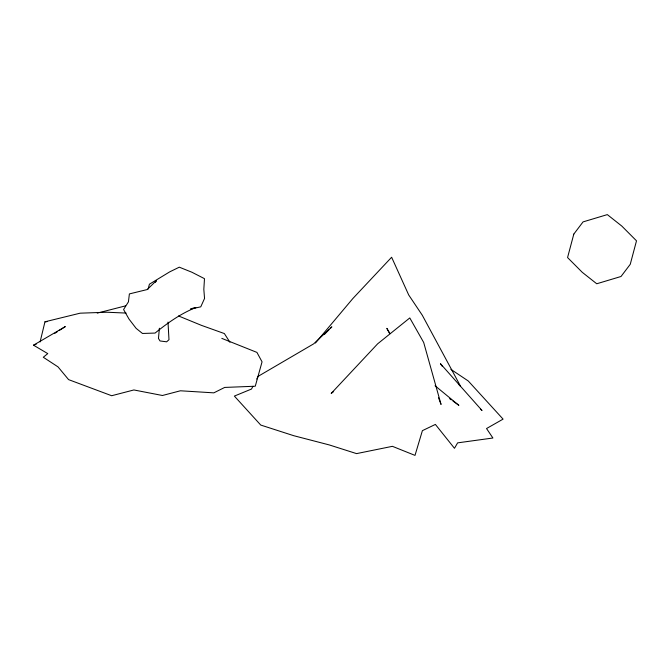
<?xml version="1.0" encoding="UTF-8"?>
<svg xmlns="http://www.w3.org/2000/svg" width="670" height="670" viewBox="0 0 670 670"><rect width="100%" height="100%" fill="white"/><g stroke="black" fill="none" stroke-linecap="round" stroke-linejoin="round"><path stroke-width="1" d="M159.376 328.225L158.472 338.467L160.021 340.955L166.629 341.817L168.991 339.707L167.994 322.094M40.074 341.968L44.965 321.793L80.132 313.183L106.815 312.228L126.127 313.074M148.112 289.046L149.418 284.206L169.703 271.861L179.3 267.179L191.871 272.221L204.484 278.67L203.831 289.314L204.543 298.46L200.757 306.843L190.883 309.012M252.933 386.314L251.501 389.044L234.366 396.087L260.747 425.065L293.745 435.701L329.297 444.939L356.557 453.615L392.419 446.329L415.006 455.391L422.393 430.659L435.383 424.42L454.469 448.297L457.627 442.862L492.911 438.012L486.537 428.54L503.078 419.127L468.246 380.97L450.868 369.329M256.752 379.036L258.184 376.314L313.661 343.852L331.859 326.826L330.402 328.325M155.423 282.313L156.478 280.588L147.182 289.557L129.385 293.912L128.431 301.852L123.582 309.532L129.025 319.096L136.152 328.384L142.467 333.459L155.088 333.065C167.517 322.99 180.925 313.518 195.824 307.538L190.891 308.719M315.428 343.032L352.864 298.519L391.623 257.247L408.7 294.951L422.293 315.243L460.533 386.23L459.092 384.748M324.556 334.322L328.945 329.824M333.643 391.582L331.189 393.441L377.629 343.836L409.789 317.94L423.683 342.454L441.053 404.437L438.523 397.771M54.781 333.367L57.419 331.667M59.169 330.536L65.325 326.583L33.5 345.184L47.771 353.609L43.29 357.252L58.022 366.884L68.6 379.63L111.672 395.727L133.883 389.957L162.442 395.493L180.406 390.786L213.822 392.854L224.701 387.428L255.27 386.222L262.054 361.842L256.928 352.403L221.812 338.375M33.5 345.184L36.214 344.238M97.251 313.108L125.592 305.855M44.965 321.793L47.001 321.684M178.522 315.955L201.41 325.344L224.375 333.568L229.936 342.286M449.612 398.642L451.295 399.864M452.987 401.079L458.883 405.342L435.056 385.744M480.44 409.194L482.015 410.476L440.45 363.693L442.192 366.23M390.049 333.668L386.841 328.35L389.278 332.94M573.813 234.081L567.565 257.556L582.272 272.322L596.744 283.77L621.015 276.492L630.252 264.307L636.5 240.823L621.794 226.058L607.33 214.609L583.051 221.896L573.813 234.081"/></g></svg>
